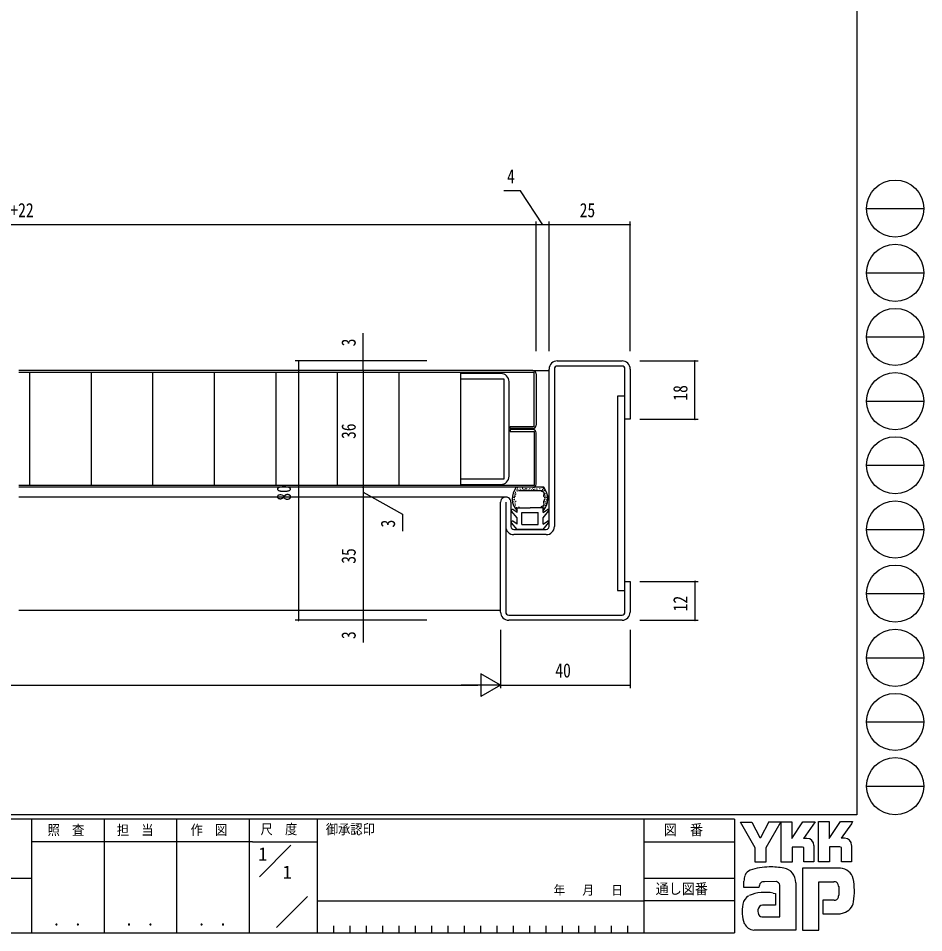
# Model space of a CAD drawing. Units: millimetres, scale not verified. Extents: x -1065 to 397, y -282 to 282.
# Drawn here: x 117.2 to 396.7, y -282.1 to 0 of the extents above; entities that cross this region are included whole.
import ezdxf
from ezdxf.enums import TextEntityAlignment as Align

# ---------------------------------------------------------------- set-up
doc = ezdxf.new("R2010")
doc.units = ezdxf.units.MM
doc.header["$LTSCALE"] = 2
for name, color, linetype in [('0-1_USER1', 3, 'Continuous'), ('0-2_YKK_11', 7, 'Continuous'), ('0-3_YKK_12', 2, 'Continuous'), ('0-4_YKK_13', 4, 'Continuous'), ('0-6_YKK_D', 6, 'Continuous'), ('0-7_YKK_ZWAK', 7, 'Continuous')]:
    doc.layers.add(name, color=color, linetype=linetype)
doc.styles.add('ＭＳ ゴシック', font='')
doc.styles.get('ＭＳ ゴシック').set_extended_font_data('MS Gothic')

msp = doc.modelspace()

# ---------------------------------------------------------------- linework, layer by layer
at = {"layer": '0-2_YKK_11'}
for p, q in [((283.6, -105.7), (303.6, -105.7)), ((281.1, -156.8), (281.1, -108.2)), ((282.7, -108.2), (282.7, -156.8)), ((303.6, -107.3), (283.6, -107.3)), ((268.7, -141.3), (268.7, -112.1)), ((266.1, -183.2), (266.1, -149.3)), ((267.7, -149.3), (267.7, -183.2)), ((269.3, -149.3), (269.3, -156.8)), ((270.2, -157.7), (280.2, -157.7)), ((280.2, -159.3), (270.2, -159.3)), ((268.6, -184.1), (303.6, -184.1)), ((303.6, -185.7), (268.6, -185.7))]:
    msp.add_line(p, q, dxfattribs=at)
for points in [[(266.2, -109.6), (253.7, -109.6), (253.7, -111.2), (267.1, -111.2)], [(306.1, -108.2), (306.1, -123.7), (304.5, -123.7), (304.5, -108.2)], [(267.1, -111.2), (267.1, -142.2), (253.7, -142.2), (253.7, -143.8), (266.2, -143.8)], [(304.5, -183.2), (304.5, -173.7), (306.1, -173.7), (306.1, -183.2)]]:
    msp.add_lwpolyline(points, dxfattribs=at)
for centre, radius, start, end in [((283.6, -108.2), 2.5, 89.99967, 180), ((303.6, -108.2), 2.5, 359.99998, 90.00002), ((266.2, -112.1), 2.5, 0.00001, 89.99999), ((283.6, -108.2), 0.9, 90.00002, 180), ((303.6, -108.2), 0.9, 359.99998, 90.00002), ((266.2, -141.3), 2.5, 270.00001, 359.99999), ((267.7, -149.3), 1.6, 359.99946, 180), ((270.2, -156.8), 2.5, 180, 270), ((270.2, -156.8), 0.9, 180.00099, 270), ((280.2, -156.8), 0.9, 270, 359.99998), ((280.2, -156.8), 2.5, 270, 359.99998), ((268.6, -183.2), 2.5, 180, 270), ((268.6, -183.2), 0.9, 180, 270), ((303.6, -183.2), 0.9, 270, 359.99998), ((303.6, -183.2), 2.5, 270, 359.99998)]:
    msp.add_arc(centre, radius, start, end, dxfattribs=at)
at = {"layer": '0-3_YKK_12'}
for p, q in [((276.1, -108.7), (281.1, -108.7)), ((267.7, -147.7), (117.4, -147.7)), ((266.1, -182.7), (117.4, -182.7))]:
    msp.add_line(p, q, dxfattribs=at)
at = {"layer": '0-4_YKK_13'}
for p, q in [((276.1, -108.7), (117.4, -108.7)), ((276.5, -109.3), (117.4, -109.3)), ((120.7, -109.3), (120.7, -144.1)), ((139.7, -109.3), (139.7, -144.1)), ((158.7, -109.3), (158.7, -144.1)), ((177.7, -109.3), (177.7, -144.1)), ((196.7, -109.3), (196.7, -144.1)), ((215.7, -109.3), (215.7, -144.1)), ((234.7, -109.3), (234.7, -144.1)), ((253.7, -109.3), (253.7, -144.1)), ((276.5, -125.9), (276.5, -109.3)), ((277.1, -109.7), (277.1, -125.5)), ((302.2, -116.566), (302.2, -176.566)), ((304.5, -116.566), (302.2, -116.566)), ((304.5, -176.566), (304.5, -116.566)), ((269.1, -125.9), (276.5, -125.9)), ((269.1, -126.5), (269.1, -125.9)), ((276.1, -126.5), (269.1, -126.5)), ((276.1, -126.9), (269.1, -126.9)), ((269.1, -126.9), (269.1, -127.5)), ((269.1, -127.5), (276.5, -127.5)), ((276.5, -127.5), (276.5, -144.1)), ((277.1, -143.7), (277.1, -127.9)), ((276.5, -144.1), (117.4, -144.1)), ((276.1, -144.7), (117.4, -144.7)), ((270.633, -146.225), (270.833, -146.225)), ((270.693, -146.69), (270.893, -146.69)), ((279.443, -144.7), (270.957, -144.7)), ((270.967, -145.485), (271.167, -145.485)), ((271.158, -145.783), (271.358, -145.783)), ((271.218, -144.853), (271.418, -144.853)), ((271.313, -145.402), (271.513, -145.402)), ((271.681, -145.7), (278.719, -145.7)), ((271.993, -145.198), (272.193, -145.198)), ((272.279, -145.484), (272.479, -145.484)), ((272.726, -145.001), (272.926, -145.001)), ((272.994, -145.269), (273.194, -145.269)), ((273.441, -145.287), (273.641, -145.287)), ((273.798, -145.055), (273.998, -145.055)), ((274.067, -145.198), (274.267, -145.198)), ((274.728, -145.43), (274.928, -145.43)), ((275.067, -145.019), (275.267, -145.019)), ((275.514, -145.43), (275.714, -145.43)), ((275.8, -145.091), (276, -145.091)), ((276.193, -145.377), (276.393, -145.377)), ((276.622, -145.234), (276.822, -145.234)), ((277.212, -145.18), (277.412, -145.18)), ((277.284, -145.573), (277.484, -145.573)), ((278.124, -145.108), (278.324, -145.108)), ((278.804, -144.734), (279.004, -144.734)), ((278.928, -145.394), (279.128, -145.394)), ((278.995, -145.843), (279.195, -145.843)), ((279.115, -145.497), (279.315, -145.497)), ((279.234, -144.996), (279.434, -144.996)), ((279.401, -146.082), (279.601, -146.082)), ((279.532, -145.605), (279.732, -145.605)), ((279.806, -146.618), (280.006, -146.618)), ((269.917, -149.088), (270.117, -149.088)), ((270.108, -148.456), (270.308, -148.456)), ((270.12, -147.692), (270.32, -147.692)), ((270.251, -147.298), (270.451, -147.298)), ((270.287, -148.479), (270.487, -148.479)), ((270.323, -147.883), (270.523, -147.883)), ((270.418, -146.702), (270.618, -146.702)), ((270.449, -149.503), (270.649, -149.503)), ((270.454, -149.171), (270.654, -149.171)), ((270.526, -147.43), (270.726, -147.43)), ((270.657, -146.929), (270.857, -146.929)), ((270.681, -149.004), (270.881, -149.004)), ((279.592, -147), (279.792, -147)), ((279.759, -149.076), (279.959, -149.076)), ((280.009, -147.334), (280.209, -147.334)), ((280.033, -147.752), (280.233, -147.752)), ((280.164, -148.575), (280.364, -148.575)), ((280.319, -149.183), (280.519, -149.183)), ((280.331, -147.895), (280.531, -147.895)), ((280.367, -148.432), (280.567, -148.432)), ((271.2, -154.1), (269.456, -152.021)), ((271.2, -152.481), (269.852, -151.579)), ((270.496, -149.925), (270.696, -149.925)), ((270.555, -150.312), (270.755, -150.312)), ((270.883, -150.934), (271.083, -150.934)), ((271.2, -152.481), (271.2, -151)), ((271.2, -151), (275.2, -151)), ((279.2, -151), (275.2, -151)), ((279.129, -150.664), (279.329, -150.664)), ((279.2, -152.481), (279.2, -151)), ((279.2, -152.481), (280.548, -151.579)), ((279.2, -154.1), (280.944, -152.021)), ((279.422, -150.336), (279.622, -150.336)), ((279.481, -151.04), (279.681, -151.04)), ((279.903, -150.16), (280.103, -150.16)), ((279.962, -149.597), (280.162, -149.597)), ((271.2, -156.081), (271.2, -154.1)), ((272.7, -156.2), (272.7, -152.5)), ((272.7, -152.5), (277.7, -152.5)), ((277.7, -156.2), (277.7, -152.5)), ((279.2, -156.081), (279.2, -154.1)), ((271.2, -157.7), (269.456, -155.621)), ((271.2, -156.081), (269.852, -155.179)), ((279.2, -157.7), (271.2, -157.7)), ((272.7, -156.2), (277.7, -156.2)), ((279.2, -156.081), (280.548, -155.179)), ((279.2, -157.7), (280.944, -155.621)), ((302.2, -176.566), (304.5, -176.566))]:
    msp.add_line(p, q, dxfattribs=at)
msp.add_lwpolyline([(278.775, -150.589), (279.169, -150.398), (279.46, -150.17), (279.547, -149.872), (279.461, -149.506), (279.405, -149.121), (279.555, -148.768), (279.802, -148.45), (279.894, -148.15), (279.716, -147.849), (279.476, -147.521), (279.418, -147.146), (279.523, -146.752), (279.548, -146.416), (279.312, -146.188), (278.958, -145.987), (278.719, -145.7)], dxfattribs=at)
for centre, radius, start, end in [((276.1, -109.7), 1, 0, 90), ((276.1, -125.5), 1, 270, 0), ((276.1, -127.9), 1, 0, 90), ((276.1, -143.7), 1, 270, 0), ((275.2, -148.2), 5.5, 140.48036, 223.34175), ((275.2, -148.2), 5.5, 316.65824, 39.51963), ((269.686, -151.829), 0.3, 56.21114, 220.00244), ((275.2, -148.2), 4.3, 213.7499, 220.62928), ((275.2, -148.2), 4.3, 319.37051, 326.2499), ((280.714, -151.829), 0.3, 319.99756, 123.78886), ((269.686, -155.429), 0.3, 56.21114, 220.00244), ((280.714, -155.429), 0.3, 319.99756, 123.78886)]:
    msp.add_arc(centre, radius, start, end, dxfattribs=at)
at = {"layer": '0-6_YKK_D'}
for p, q in [((272.257, -53.278), (267.057, -53.278)), ((279.1, -63.7), (272.257, -53.278)), ((277.1, -63.7), (-44.9, -63.7)), ((277.1, -102.7), (277.1, -62.7)), ((277.1, -102.7), (277.1, -62.7)), ((281.1, -63.7), (277.1, -63.7)), ((281.1, -102.7), (281.1, -62.7)), ((281.1, -102.7), (281.1, -62.7)), ((306.1, -63.7), (281.1, -63.7)), ((306.1, -102.7), (306.1, -62.7)), ((223.7, -105.7), (223.7, -97.1)), ((243.338, -105.7), (202.7, -105.7)), ((203.7, -105.7), (203.7, -185.7)), ((243.338, -105.7), (222.7, -105.7)), ((223.7, -108.7), (223.7, -105.7)), ((309.1, -105.7), (327.1, -105.7)), ((326.1, -123.7), (326.1, -105.7)), ((243.338, -108.7), (222.7, -108.7)), ((243.338, -108.7), (222.7, -108.7)), ((223.7, -108.7), (223.7, -144.7)), ((309.1, -123.7), (327.1, -123.7)), ((243.338, -144.7), (222.7, -144.7)), ((243.338, -144.7), (222.7, -144.7)), ((223.7, -144.7), (223.7, -147.7)), ((223.7, -146.2), (235.843, -152.977)), ((243.338, -147.7), (222.7, -147.7)), ((243.338, -147.7), (222.7, -147.7)), ((223.7, -147.7), (223.7, -182.7)), ((235.843, -152.977), (235.843, -158.177)), ((309.1, -173.7), (327.1, -173.7)), ((326.1, -173.7), (326.1, -185.7)), ((243.338, -182.7), (222.7, -182.7)), ((243.338, -182.7), (222.7, -182.7)), ((223.7, -182.7), (223.7, -185.7)), ((243.338, -185.7), (202.7, -185.7)), ((243.338, -185.7), (222.7, -185.7)), ((223.7, -185.7), (223.7, -192.6)), ((309.1, -185.7), (327.1, -185.7)), ((266.1, -188.7), (266.1, -206.7)), ((266.1, -188.7), (266.1, -206.7)), ((306.1, -188.7), (306.1, -206.7)), ((-26.9, -205.7), (259.1, -205.7)), ((266.1, -205.7), (253.976, -205.7)), ((266.1, -205.7), (260.038, -209.2)), ((266.1, -205.7), (306.1, -205.7))]:
    msp.add_line(p, q, dxfattribs=at)
msp.add_lwpolyline([(266.1, -205.7), (260.038, -202.2), (260.038, -209.2)], dxfattribs=at)
for centre, start, end in [((277.1, -63.7), 0, 180), ((277.1, -63.7), 0, 180), ((277.1, -63.7), 180, 0), ((277.1, -63.7), 180, 0), ((281.1, -63.7), 0, 180), ((281.1, -63.7), 0, 180), ((281.1, -63.7), 180, 0), ((281.1, -63.7), 180, 0), ((306.1, -63.7), 0, 180), ((306.1, -63.7), 180, 0), ((203.7, -105.7), 90, 270), ((203.7, -105.7), 270, 90), ((223.7, -105.7), 90, 270), ((223.7, -105.7), 270, 90), ((326.1, -105.7), 90, 270), ((326.1, -105.7), 270, 90), ((223.7, -108.7), 90, 270), ((223.7, -108.7), 90, 270), ((223.7, -108.7), 270, 90), ((223.7, -108.7), 270, 90), ((326.1, -123.7), 90, 270), ((326.1, -123.7), 270, 90), ((223.7, -144.7), 90, 270), ((223.7, -144.7), 90, 270), ((223.7, -144.7), 270, 90), ((223.7, -144.7), 270, 90), ((223.7, -147.7), 90, 270), ((223.7, -147.7), 90, 270), ((223.7, -147.7), 270, 90), ((223.7, -147.7), 270, 90), ((326.1, -173.7), 90, 270), ((326.1, -173.7), 270, 90), ((223.7, -182.7), 90, 270), ((223.7, -182.7), 90, 270), ((223.7, -182.7), 270, 90), ((223.7, -182.7), 270, 90), ((203.7, -185.7), 90, 270), ((203.7, -185.7), 270, 90), ((223.7, -185.7), 90, 270), ((223.7, -185.7), 270, 90), ((326.1, -185.7), 90, 270), ((326.1, -185.7), 270, 90), ((306.1, -205.7), 0, 180), ((306.1, -205.7), 180, 0)]:
    msp.add_arc(centre, 0.106, start, end, dxfattribs=at)
at = {"layer": '0-7_YKK_ZWAK'}
for p, q in [((376.1, 279.3), (376.1, -245.7)), ((379.076, -58.716), (396.716, -58.716)), ((379.076, -78.512), (396.716, -78.512)), ((379.076, -98.308), (396.716, -98.308)), ((379.076, -118.104), (396.716, -118.104)), ((379.076, -137.9), (396.716, -137.9)), ((379.076, -157.696), (396.716, -157.696)), ((379.076, -177.492), (396.716, -177.492)), ((379.076, -197.288), (396.716, -197.288)), ((379.076, -217.084), (396.716, -217.084)), ((379.076, -236.88), (396.716, -236.88)), ((376.1, -245.7), (-393.9, -245.7)), ((338.3, -247.1), (-393.9, -247.1)), ((121.3, -247.1), (121.3, -282.1)), ((143.7, -247.1), (143.7, -282.1)), ((166.1, -247.1), (166.1, -282.1)), ((188.5, -247.1), (188.5, -282.1)), ((209.5, -247.1), (209.5, -282.1)), ((310.3, -247.1), (310.3, -282.1)), ((338.3, -247.1), (338.3, -282.1)), ((344.732, -255.899), (340.137, -248.006)), ((340.137, -248.006), (343.651, -248.006)), ((343.651, -248.006), (346.164, -252.709)), ((348.936, -247.898), (346.381, -252.871)), ((352.562, -247.898), (348.029, -255.926)), ((348.936, -247.898), (352.562, -247.898)), ((352.76, -260.331), (352.76, -247.925)), ((352.76, -247.925), (355.976, -247.925)), ((355.976, -253.023), (359.355, -247.871)), ((355.976, -247.925), (355.976, -253.023)), ((359.355, -247.871), (363.18, -247.871)), ((363.18, -247.871), (359.64, -253.006)), ((364.274, -260.223), (364.274, -247.817)), ((364.274, -247.817), (367.545, -247.817)), ((367.545, -253.008), (370.978, -247.817)), ((367.545, -247.817), (367.545, -253.008)), ((370.978, -247.817), (374.762, -247.817)), ((374.762, -247.817), (374.383, -248.465)), ((374.383, -248.465), (371.261, -252.925)), ((346.164, -252.709), (346.381, -252.871)), ((360.679, -253.006), (359.64, -253.006)), ((372.301, -252.925), (371.261, -252.925)), ((189.484, -254.099), (121.3, -254.099)), ((189.484, -254.099), (209.5, -254.099)), ((191.67, -264.836), (201.364, -255.143)), ((310.3, -254.1), (338.3, -254.1)), ((344.732, -260.358), (344.732, -255.899)), ((348.029, -255.926), (348.029, -260.358)), ((359.274, -255.682), (356.084, -255.682)), ((356.084, -255.682), (356.084, -260.331)), ((359.706, -255.844), (359.274, -255.682)), ((359.706, -260.25), (359.706, -255.844)), ((362.842, -255.169), (362.842, -260.25)), ((371.302, -260.196), (371.302, -255.817)), ((374.464, -255.169), (374.464, -260.196)), ((348.029, -260.358), (344.732, -260.358)), ((356.084, -260.331), (352.76, -260.331)), ((359.328, -262.196), (359.328, -281.306)), ((370.923, -262.196), (359.328, -262.196)), ((362.842, -260.25), (359.706, -260.25)), ((367.68, -260.223), (364.274, -260.223)), ((371.302, -260.146), (371.353, -260.196)), ((374.464, -260.196), (371.302, -260.196)), ((-7.5, -265.299), (121.3, -265.299)), ((310.3, -265.299), (338.3, -265.299)), ((351.246, -266.305), (347.548, -266.375)), ((352.327, -277.171), (352.327, -267.44)), ((357.22, -266.683), (357.22, -281.279)), ((364.355, -281.306), (364.355, -266.359)), ((364.355, -266.359), (369.004, -266.359)), ((370.473, -267.856), (370.491, -270.491)), ((350.273, -269.873), (350.976, -270.035)), ((350.976, -270.035), (350.976, -273.63)), ((196.972, -280.445), (206.496, -270.921)), ((209.5, -272.3), (310.3, -272.3)), ((338.3, -272.299), (310.3, -272.299)), ((350.976, -273.63), (346.981, -273.635)), ((369.113, -272.089), (365.572, -272.089)), ((365.572, -272.089), (365.572, -276.225)), ((365.572, -276.225), (370.896, -276.225)), ((370.896, -276.225), (371.978, -275.982)), ((346.705, -277.171), (352.327, -277.171)), ((351.895, -277.171), (352.246, -277.171)), ((352.327, -277.17), (352.328, -277.171)), ((-393.9, -282.1), (338.3, -282.1)), ((214.54, -280), (214.54, -282.1)), ((219.58, -280), (219.58, -282.1)), ((224.62, -280), (224.62, -282.1)), ((229.66, -280), (229.66, -282.1)), ((234.7, -280), (234.7, -282.1)), ((239.74, -280), (239.74, -282.1)), ((244.78, -280), (244.78, -282.1)), ((249.82, -280), (249.82, -282.1)), ((254.86, -280), (254.86, -282.1)), ((259.9, -280), (259.9, -282.1)), ((264.94, -280), (264.94, -282.1)), ((269.98, -280), (269.98, -282.1)), ((275.02, -280), (275.02, -282.1)), ((280.06, -280), (280.06, -282.1)), ((285.1, -280), (285.1, -282.1)), ((290.14, -280), (290.14, -282.1)), ((295.18, -280), (295.18, -282.1)), ((300.22, -280), (300.22, -282.1)), ((305.26, -280), (305.26, -282.1)), ((345.867, -281.36), (344.38, -281.36)), ((356.895, -281.333), (345.867, -281.36)), ((357.22, -281.279), (356.895, -281.333)), ((359.328, -281.306), (363.571, -281.306)), ((363.571, -281.306), (364.355, -281.306))]:
    msp.add_line(p, q, dxfattribs=at)
for points in [[(371.302, -255.817), (370.869, -255.655), (367.68, -255.655), (367.68, -260.223)], [(345.867, -268.17), (341.218, -268.17), (341.218, -266.241)]]:
    msp.add_lwpolyline(points, dxfattribs=at)
for centre in [(387.896, -58.716), (387.896, -78.512), (387.896, -98.308), (387.896, -118.104), (387.896, -137.9), (387.896, -157.696), (387.896, -177.492), (387.896, -197.288), (387.896, -217.084), (387.896, -236.88)]:
    msp.add_circle(centre, 8.82, dxfattribs=at)
for centre, radius, start, end in [((360.679, -255.169), 2.163, 0.00166, 89.99604), ((372.3, -255.088), 2.163, 0.00166, 89.99604), ((349.022, -279.501), 17.68, 89.89165, 109.30848), ((349.541, -282.563), 20.748, 78.7801, 91.46938), ((352.83, -266.596), 4.449, 40.66422, 80.31694), ((370.772, -266.54), 4.341, 14.44572, 87.08746), ((346.259, -266.266), 5.037, 158.41083, 179.71775), ((343.906, -265.155), 2.444, 109.02127, 161.51264), ((352.609, -266.585), 4.612, 358.78059, 38.76563), ((347.975, -268.107), 2.109, 138.46382, 181.71359), ((347.415, -268.071), 1.701, 85.50551, 126.78038), ((350.756, -267.854), 1.625, 14.7552, 72.44995), ((369.165, -267.579), 1.229, 16.43123, 96.91661), ((366.831, -268.308), 3.673, 4.93423, 17.03552), ((354.466, -269.287), 20.86, 350.99027, 10.67625), ((344.727, -274.027), 3.908, 121.82711, 169.08475), ((347.82, -282.954), 13.309, 79.38098, 112.05825), ((366.81, -270.141), 3.697, 343.6902, 354.75362), ((351.749, -275.495), 11.082, 168.76372, 199.80079), ((346.99, -275.079), 1.445, 90.33953, 178.03639), ((369.114, -270.784), 1.306, 269.95468, 342.90145), ((370.835, -271.845), 4.291, 285.44291, 349.90448), ((347.882, -275.428), 2.369, 171.08203, 216.71923), ((346.95, -275.665), 1.526, 230.9728, 260.75491), ((344.74, -277.543), 3.823, 207.31435, 263.59464)]:
    msp.add_arc(centre, radius, start, end, dxfattribs=at)

# ---------------------------------------------------------------- texts
at = {"layer": '0-1_USER1', "style": 'ＭＳ ゴシック'}
for p in [(191.3, -261.099), (198.833, -266.699)]:
    msp.add_text('1', height=4.106, dxfattribs=at).set_placement(p, align=Align.BOTTOM_LEFT)
at = {"layer": '0-6_YKK_D', "style": 'ＭＳ ゴシック', "width": 0.8}
for s, p in [('4', (268.11, -52.278)), ('DW=W+22', (105.209, -62.7)), ('25', (290.518, -62.7)), ('40', (283.006, -204.7))]:
    msp.add_text(s, height=4.399, dxfattribs=at).set_placement(p, align=Align.BOTTOM_LEFT)
for s, p in [('3', (222.7, -101.21)), ('18', (325.1, -117.965)), ('36', (222.7, -129.782)), ('80', (202.7, -148.831)), ('3', (234.843, -157.087)), ('35', (222.7, -168.27)), ('12', (325.1, -182.953)), ('3', (222.7, -191.511))]:
    msp.add_text(s, height=4.399, rotation=90, dxfattribs=at).set_placement(p, align=Align.BOTTOM_LEFT)
at = {"layer": '0-7_YKK_ZWAK', "style": 'ＭＳ ゴシック', "width": 0.9}
for s, height, p in [('尺  度', 3.079, (192.012, -252.637)), ('御承認印', 3.079, (212.167, -252.633)), ('照  査', 3.079, (126.289, -252.88)), ('担  当', 3.079, (147.655, -252.88)), ('作  図', 3.079, (170.42, -252.862)), ('図\u3000番', 3.284, (316.498, -252.962)), ('年   月   日', 2.903, (282.476, -271.269)), ('通し図番', 3.284, (313.979, -271.185)), (' ． ．', 3.592, (125.755, -281.046)), (' ． ．', 3.592, (148.155, -281.046)), (' ． ．', 3.592, (170.555, -281.046))]:
    msp.add_text(s, height=height, dxfattribs=at).set_placement(p, align=Align.BOTTOM_LEFT)

doc.saveas('drawing.dxf')
